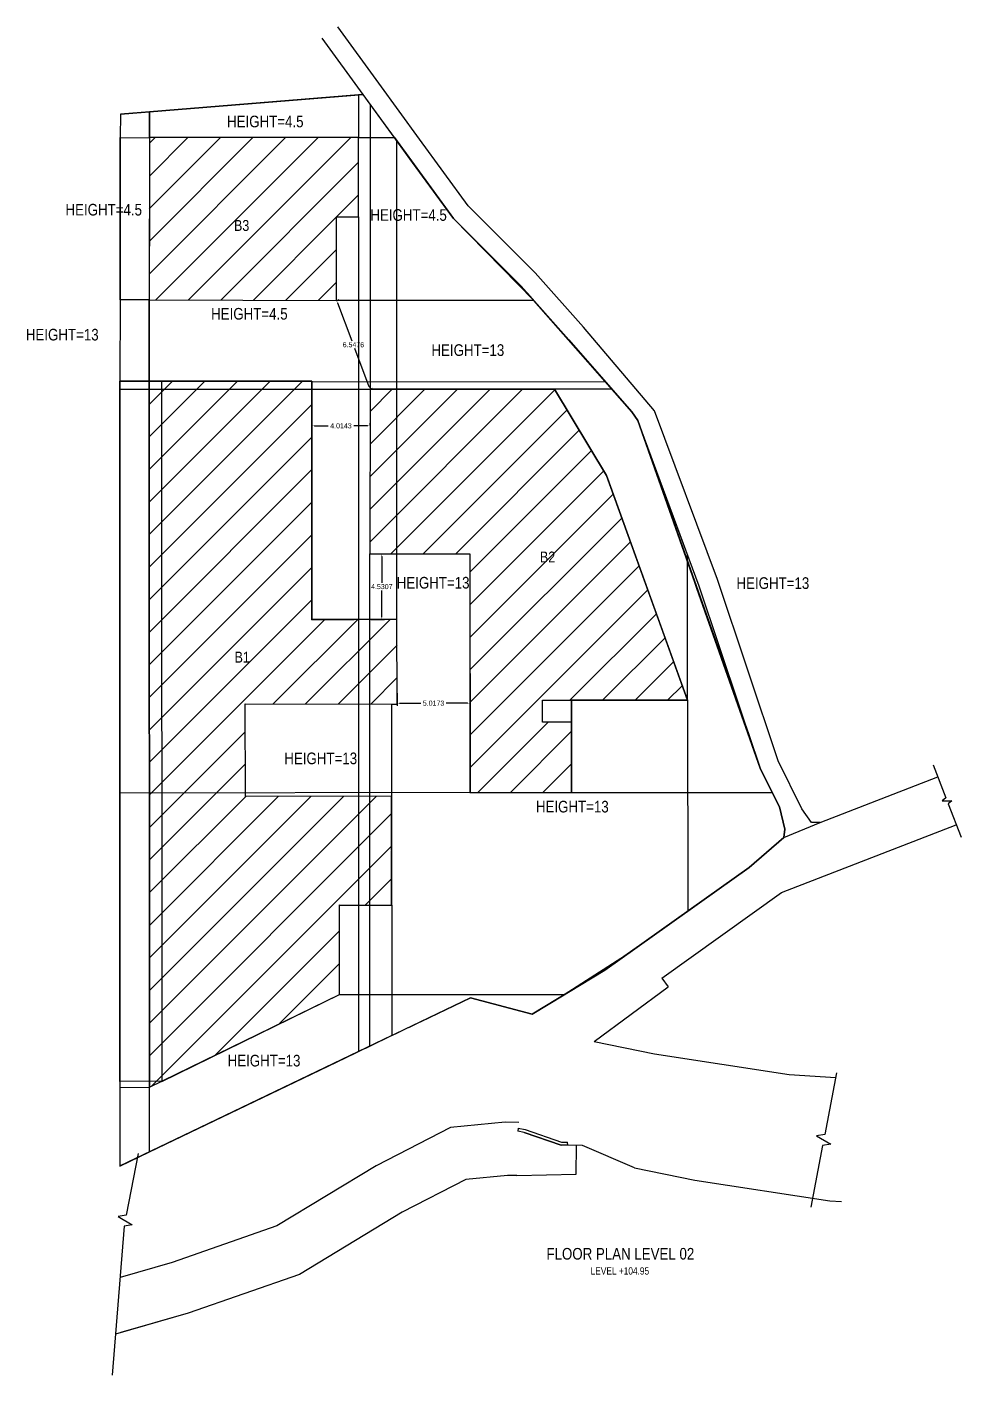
# Model space of a CAD drawing. Header units: metres. Extents: x -705149 to -704678, y -35173 to -35072.
# Drawn here: x -705022 to -704957.7, y -35172.8 to -35079.9 of the extents above; entities that cross this region are included whole.
import ezdxf

# ---------------------------------------------------------------- set-up
doc = ezdxf.new("R2010")
doc.units = ezdxf.units.M
doc.header["$LTSCALE"] = 1500
for name, color, linetype in [('BLK_1_LVL_0_BLDG_FOOT_PRINT', 7, 'Continuous'), ('BLK_1_LVL_0_FRONT_YARD', 8, 'Continuous'), ('BLK_1_LVL_0_REAR_YARD', 8, 'Continuous'), ('BLK_1_LVL_0_SIDE_YARD1', 8, 'Continuous'), ('BLK_1_LVL_0_SIDE_YARD2', 8, 'Continuous'), ('BLK_1_LVL_1_BLDG_FOOT_PRINT', 7, 'Continuous'), ('BLK_1_LVL_1_SIDE_YARD1', 8, 'Continuous'), ('BLK_2_LVL_0_BLDG_FOOT_PRINT', 7, 'Continuous'), ('BLK_2_LVL_0_FRONT_YARD', 8, 'Continuous'), ('BLK_2_LVL_0_REAR_YARD', 8, 'Continuous'), ('BLK_2_LVL_0_SIDE_YARD1', 8, 'Continuous'), ('BLK_2_LVL_0_SIDE_YARD2', 8, 'Continuous'), ('BLK_3_LVL_0_BLDG_FOOT_PRINT', 7, 'Continuous'), ('BLK_3_LVL_0_FRONT_YARD', 8, 'Continuous'), ('BLK_3_LVL_0_REAR_YARD', 8, 'Continuous'), ('BLK_3_LVL_0_SIDE_YARD1', 8, 'Continuous'), ('BLK_3_LVL_0_SIDE_YARD2', 8, 'Continuous'), ('DIST_BETWEEN_BLK_1_BLK_2', 50, 'Continuous'), ('DIST_BETWEEN_BLK_2_BLK_3', 114, 'Continuous'), ('Lines', 7, 'Continuous'), ('PLOT_BOUNDARY', 70, 'Continuous'), ('WALL', 7, 'Continuous'), ('walls', 50, 'Continuous')]:
    doc.layers.add(name, color=color, linetype=linetype)
doc.styles.add('style4', font='arial.ttf', dxfattribs={"height": 100})
doc.dimstyles.get("Standard").update_dxf_attribs({"dimtxt": 0.35, "dimasz": 0.18, "dimexe": 0.18, "dimexo": 0.0625, "dimgap": 0.09, "dimtad": 0, "dimtih": 1, "dimtoh": 1, "dimdec": 4, "dimzin": 0, "dimdsep": 46, "dimtxsty": 'Standard', "dimcen": 0.09, "dimadec": 0, "dimazin": 0, "dimtfac": 1, "dimtdec": 4, "dimtofl": 0, "dimtmove": 0, "dimatfit": 3, "dimfxl": 1, "dimtolj": 1, "dimtzin": 0, "dimarcsym": 0})

# ---------------------------------------------------------------- blocks, each defined once
blk = doc.blocks.new('*D43')
at = {"layer": 'Defpoints', "color": 0, "linetype": 'Continuous', "transparency": 16777216}
for p in [(-705002.416, -35107.413), (-704998.402, -35107.424, 0.108), (-704998.402, -35107.424)]:
    blk.add_point(p, dxfattribs=at)
at = {"layer": 'DIST_BETWEEN_BLK_1_BLK_2', "color": 0, "linetype": 'Continuous', "lineweight": -2, "transparency": 16777216}
for p, q in [((-705002.416, -35107.476), (-705002.416, -35107.604)), ((-705002.236, -35107.424), (-705001.286, -35107.424)), ((-704998.582, -35107.424), (-704999.531, -35107.424)), ((-704998.402, -35107.362), (-704998.402, -35107.244))]:
    blk.add_line(p, q, dxfattribs=at)
at = {"layer": 'DIST_BETWEEN_BLK_1_BLK_2', "color": 0, "linetype": 'Continuous', "transparency": 16777216}
for points in [[(-705002.236, -35107.394), (-705002.236, -35107.454), (-705002.416, -35107.424)], [(-704998.582, -35107.394), (-704998.582, -35107.454), (-704998.402, -35107.424)]]:
    blk.add_solid(points, dxfattribs=at)
at = {"layer": 'DIST_BETWEEN_BLK_1_BLK_2', "color": 0, "linetype": 'Continuous', "transparency": 16777216, "insert": (-705000.409, -35107.424), "char_height": 0.35, "attachment_point": 5}
blk.add_mtext('\\A1;4.0143', dxfattribs=at)
blk = doc.blocks.new('*D44')
at = {"layer": 'Defpoints', "color": 0, "linetype": 'Continuous', "transparency": 16777216}
for p in [(-705000.713, -35098.777, 0.108), (-704998.395, -35104.9, 0.108), (-704998.395, -35104.9)]:
    blk.add_point(p, dxfattribs=at)
at = {"layer": 'DIST_BETWEEN_BLK_2_BLK_3', "color": 0, "linetype": 'Continuous', "lineweight": -2, "transparency": 16777216}
for p, q in [((-705000.654, -35098.755), (-705000.544, -35098.713)), ((-705000.649, -35098.945), (-704999.654, -35101.574)), ((-704998.459, -35104.732), (-704999.454, -35102.104)), ((-704998.337, -35104.878), (-704998.227, -35104.837))]:
    blk.add_line(p, q, dxfattribs=at)
at = {"layer": 'DIST_BETWEEN_BLK_2_BLK_3', "color": 0, "linetype": 'Continuous', "transparency": 16777216}
for points in [[(-705000.621, -35098.934), (-705000.677, -35098.956), (-705000.713, -35098.777)], [(-704998.431, -35104.721), (-704998.487, -35104.743), (-704998.395, -35104.9)]]:
    blk.add_solid(points, dxfattribs=at)
at = {"layer": 'DIST_BETWEEN_BLK_2_BLK_3', "color": 0, "linetype": 'Continuous', "transparency": 16777216, "insert": (-704999.554, -35101.839), "char_height": 0.35, "attachment_point": 5}
blk.add_mtext('\\A1;6.5476', dxfattribs=at)
blk = doc.blocks.new('*D46')
at = {"layer": 'Defpoints', "color": 0, "linetype": 'Continuous', "transparency": 16777216}
for p in [(-704998.426, -35116.238, 0.108), (-704998.426, -35120.769), (-704997.595, -35120.769)]:
    blk.add_point(p, dxfattribs=at)
at = {"layer": 'DIST_BETWEEN_BLK_1_BLK_2', "color": 0, "linetype": 'Continuous', "lineweight": -2, "transparency": 16777216}
for p, q in [((-704998.363, -35116.238), (-704997.415, -35116.238)), ((-704997.595, -35116.418), (-704997.595, -35118.239)), ((-704997.595, -35120.589), (-704997.595, -35118.769)), ((-704998.363, -35120.769), (-704997.415, -35120.769))]:
    blk.add_line(p, q, dxfattribs=at)
at = {"layer": 'DIST_BETWEEN_BLK_1_BLK_2', "color": 0, "linetype": 'Continuous', "transparency": 16777216}
for points in [[(-704997.625, -35116.418), (-704997.565, -35116.418), (-704997.595, -35116.238)], [(-704997.625, -35120.589), (-704997.565, -35120.589), (-704997.595, -35120.769)]]:
    blk.add_solid(points, dxfattribs=at)
at = {"layer": 'DIST_BETWEEN_BLK_1_BLK_2', "color": 0, "linetype": 'Continuous', "transparency": 16777216, "insert": (-704997.595, -35118.504), "char_height": 0.35, "attachment_point": 5}
blk.add_mtext('\\A1;4.5307', dxfattribs=at)
blk = doc.blocks.new('*D47')
at = {"layer": 'Defpoints', "color": 0, "linetype": 'Continuous', "transparency": 16777216}
for p in [(-704996.537, -35125.785, 0.108), (-704991.52, -35125.785), (-704991.52, -35126.536)]:
    blk.add_point(p, dxfattribs=at)
at = {"layer": 'DIST_BETWEEN_BLK_1_BLK_2', "color": 0, "linetype": 'Continuous', "lineweight": -2, "transparency": 16777216}
for p, q in [((-704996.537, -35125.848), (-704996.537, -35126.716)), ((-704996.357, -35126.536), (-704994.906, -35126.536)), ((-704991.7, -35126.536), (-704993.151, -35126.536)), ((-704991.52, -35125.848), (-704991.52, -35126.716))]:
    blk.add_line(p, q, dxfattribs=at)
at = {"layer": 'DIST_BETWEEN_BLK_1_BLK_2', "color": 0, "linetype": 'Continuous', "transparency": 16777216}
for points in [[(-704996.357, -35126.506), (-704996.357, -35126.566), (-704996.537, -35126.536)], [(-704991.7, -35126.506), (-704991.7, -35126.566), (-704991.52, -35126.536)]]:
    blk.add_solid(points, dxfattribs=at)
at = {"layer": 'DIST_BETWEEN_BLK_1_BLK_2', "color": 0, "linetype": 'Continuous', "transparency": 16777216, "insert": (-704994.028, -35126.536), "char_height": 0.35, "attachment_point": 5}
blk.add_mtext('\\A1;5.0173', dxfattribs=at)

msp = doc.modelspace()

# ---------------------------------------------------------------- hatches: boundary and pattern name
at = {"linetype": 'Continuous'}
h = msp.add_hatch(dxfattribs=at)
h.set_pattern_fill('ANSI31', color=4, scale=0.5)
h.set_pattern_definition([(45, (-704311.2091, -35137.6589), (-1.122532, 1.122532), [])])
h.paths.add_polyline_path([(-705013.63226, -35104.3401), (-705013.61012, -35153.00607), (-705000.50819, -35146.61244), (-705000.51812, -35140.44141), (-704996.91412, -35140.44327), (-704996.92031, -35132.93727), (-705006.99772, -35132.95911), (-705007.00773, -35126.58382), (-704996.53144, -35126.59967), (-704996.54933, -35120.74003), (-705002.41028, -35120.77961), (-705002.41721, -35104.35134)])
h.paths.add_polyline_path([(-704998.39502, -35104.90042), (-704998.42779, -35116.23838), (-704996.54965, -35116.23851), (-704991.51918, -35116.23883), (-704991.52009, -35132.6865), (-704984.52009, -35132.6865), (-704984.52009, -35127.83854), (-704986.52006, -35127.83837), (-704986.51667, -35126.33819), (-704976.52778, -35126.3376), (-704978.323, -35121.35107), (-704982.10737, -35110.83934), (-704985.69809, -35104.90042)])
h.paths.add_polyline_path([(-705013.60284, -35087.56192), (-705013.63481, -35098.73973), (-705000.71265, -35098.77669), (-705000.71279, -35094.52391), (-705000.71248, -35093.0231), (-704999.19079, -35093.02305), (-704999.19097, -35087.56145)])

# ---------------------------------------------------------------- linework, layer by layer
at = {"layer": 'BLK_1_LVL_0_BLDG_FOOT_PRINT', "color": 1, "linetype": 'Continuous', "elevation": 101.39694}
msp.add_lwpolyline([(-705013.63226, -35104.3401), (-705013.61012, -35153.00607), (-705000.50819, -35146.61244), (-705000.51812, -35140.44141), (-704996.91412, -35140.44327), (-704996.92031, -35132.93727), (-705006.99772, -35132.95911), (-705007.00773, -35126.58382), (-704996.53144, -35126.59967), (-704996.54933, -35120.74003), (-705002.41028, -35120.77961), (-705002.41721, -35104.35134)], close=True, dxfattribs=at)
msp.add_lwpolyline([(-705013.63226, -35104.3401), (-705013.61012, -35153.00607), (-705000.50819, -35146.61244), (-705000.51812, -35140.44141), (-704996.91412, -35140.44327), (-704996.92031, -35132.93727), (-705006.99772, -35132.95911), (-705007.00773, -35126.58382), (-704996.53144, -35126.59967), (-704996.54933, -35120.74003), (-705002.41028, -35120.77961), (-705002.41721, -35104.35134)], close=True, dxfattribs=at)
at = {"layer": 'BLK_1_LVL_0_FRONT_YARD', "linetype": 'Continuous', "elevation": 101.10816}
msp.add_lwpolyline([(-705013.6081, -35157.44871), (-705013.61012, -35153.00607), (-705000.50824, -35146.61247), (-705000.505, -35140.45779), (-704996.91412, -35140.46323), (-704996.90579, -35149.43903)], close=True, dxfattribs=at)
at = {"layer": 'BLK_1_LVL_0_REAR_YARD', "linetype": 'Continuous', "elevation": 101.39694}
msp.add_lwpolyline([(-705013.59776, -35085.78647), (-705013.63225, -35104.35608), (-705002.41721, -35104.35134), (-705002.41027, -35120.79597), (-704996.54933, -35120.7564), (-704996.54933, -35087.79266), (-704998.88108, -35084.58624)], close=True, dxfattribs=at)
at = {"layer": 'BLK_1_LVL_0_SIDE_YARD1', "linetype": 'Continuous', "elevation": 101.10816}
msp.add_lwpolyline([(-705013.61012, -35153.00607), (-705013.63226, -35104.34466), (-705015.63707, -35104.35618), (-705015.65488, -35153.02669)], close=True, dxfattribs=at)
at = {"layer": 'BLK_1_LVL_0_SIDE_YARD2', "linetype": 'Continuous', "elevation": 101}
msp.add_lwpolyline([(-705000.50818, -35146.62881), (-705000.51811, -35140.45779), (-704996.92414, -35140.45964), (-704996.91412, -35132.98362), (-704996.91491, -35126.59892), (-704996.53143, -35126.61605), (-704996.54933, -35120.7564), (-705002.41124, -35120.79597), (-705002.41721, -35104.36771), (-704982.17285, -35104.38877), (-704980.35825, -35106.45425), (-704979.96104, -35107.06773), (-704972.2943, -35128.69232), (-704971.51619, -35131.01268), (-704970.20107, -35133.68249), (-704969.81645, -35135.20819), (-704969.89634, -35135.78178), (-704972.28721, -35137.84773), (-704979.36438, -35142.89711), (-704980.79225, -35143.91587), (-704985.03109, -35146.62881)], close=True, dxfattribs=at)
at = {"layer": 'BLK_1_LVL_1_BLDG_FOOT_PRINT', "color": 1, "linetype": 'Continuous', "elevation": 101.39694}
msp.add_lwpolyline([(-705012.7689, -35104.3397), (-705012.74694, -35152.60121), (-705000.50824, -35146.61247), (-705000.51814, -35140.44141), (-704996.91415, -35140.44327), (-704996.92034, -35132.93727), (-705006.99774, -35132.95911), (-705007.00775, -35126.58382), (-704996.53146, -35126.59967), (-704996.54936, -35120.74003), (-705002.4103, -35120.77961), (-705002.41724, -35104.35134)], close=True, dxfattribs=at)
at = {"layer": 'BLK_1_LVL_1_SIDE_YARD1', "linetype": 'Continuous', "elevation": 101.28879}
msp.add_lwpolyline([(-705015.63689, -35104.35618), (-705012.7689, -35104.3397), (-705012.74695, -35152.58485), (-705015.65472, -35152.60516)], close=True, dxfattribs=at)
at = {"layer": 'BLK_2_LVL_0_BLDG_FOOT_PRINT', "color": 1, "linetype": 'Continuous', "elevation": 101.10816}
msp.add_lwpolyline([(-704998.39502, -35104.90042), (-704998.42779, -35116.23838), (-704996.54965, -35116.23851), (-704991.51918, -35116.23883), (-704991.52009, -35132.6865), (-704984.52009, -35132.6865), (-704984.52009, -35127.83854), (-704986.52006, -35127.83837), (-704986.51667, -35126.33819), (-704976.52778, -35126.3376), (-704978.323, -35121.35107), (-704982.10737, -35110.83934), (-704985.69809, -35104.90042)], close=True, dxfattribs=at)
at = {"layer": 'BLK_2_LVL_0_FRONT_YARD', "linetype": 'Continuous', "elevation": 101}
msp.add_lwpolyline([(-704976.50863, -35140.85961), (-704982.22013, -35144.93462), (-704987.2433, -35147.96213), (-704991.48486, -35146.83387), (-704998.42779, -35150.17045), (-704998.42556, -35116.23838), (-704991.51918, -35116.23883), (-704991.52009, -35132.6865), (-704984.52009, -35132.68608), (-704984.52047, -35126.33807), (-704976.52778, -35126.3376)], close=True, dxfattribs=at)
at = {"layer": 'BLK_2_LVL_0_REAR_YARD', "linetype": 'Continuous', "elevation": 101.10816}
msp.add_lwpolyline([(-704998.39502, -35085.25621), (-704998.39502, -35104.90042), (-704985.69809, -35104.90042), (-704982.10737, -35110.83934), (-704976.52778, -35126.3376), (-704976.52778, -35116.75148), (-704979.96104, -35107.06773), (-704980.35825, -35106.45425), (-704987.55713, -35098.28732), (-704992.66453, -35093.13469)], close=True, dxfattribs=at)
at = {"layer": 'BLK_2_LVL_0_SIDE_YARD1', "linetype": 'Continuous', "elevation": 101.10816}
msp.add_lwpolyline([(-705015.63727, -35104.90039), (-704998.39502, -35104.90042), (-704998.42556, -35116.23838), (-704991.51918, -35116.23876), (-704991.51821, -35132.6865), (-705015.64745, -35132.72644)], close=True, dxfattribs=at)
at = {"layer": 'BLK_2_LVL_0_SIDE_YARD2', "linetype": 'Continuous', "elevation": 101.10816}
msp.add_lwpolyline([(-704981.72334, -35104.90042), (-704985.69809, -35104.90042), (-704982.10737, -35110.83934), (-704976.52778, -35126.3376), (-704984.52047, -35126.33807), (-704984.52009, -35132.6865), (-704970.69169, -35132.6865), (-704971.51619, -35131.01268), (-704979.96104, -35107.06773), (-704980.35825, -35106.45425)], close=True, dxfattribs=at)
at = {"layer": 'BLK_3_LVL_0_BLDG_FOOT_PRINT', "color": 1, "linetype": 'Continuous', "elevation": 101.39694}
msp.add_lwpolyline([(-705013.60284, -35087.56192), (-705013.63481, -35098.73973), (-705000.71265, -35098.77669), (-705000.71279, -35094.52391), (-705000.71248, -35093.0231), (-704999.19079, -35093.02305), (-704999.19097, -35087.56145)], close=True, dxfattribs=at)
at = {"layer": 'BLK_3_LVL_0_FRONT_YARD', "linetype": 'Continuous', "elevation": 101.10816}
msp.add_lwpolyline([(-705013.6081, -35157.44871), (-705013.63481, -35098.73973), (-705000.71265, -35098.77669), (-705000.71284, -35093.0231), (-704999.19079, -35093.02305), (-704999.19079, -35150.54203)], close=True, dxfattribs=at)
at = {"layer": 'BLK_3_LVL_0_REAR_YARD', "linetype": 'Continuous', "elevation": 101.39694}
msp.add_lwpolyline([(-705013.60285, -35087.5677), (-705013.59776, -35085.78647), (-704999.19107, -35084.61152), (-704999.19107, -35087.56145)], close=True, dxfattribs=at)
at = {"layer": 'BLK_3_LVL_0_SIDE_YARD1', "linetype": 'Continuous', "elevation": 101.39694}
msp.add_lwpolyline([(-705015.62372, -35087.56192), (-705013.60285, -35087.5677), (-705013.63481, -35098.73973), (-705015.62973, -35098.73985)], close=True, dxfattribs=at)
at = {"layer": 'BLK_3_LVL_0_SIDE_YARD2', "linetype": 'Continuous', "elevation": 101.39694}
msp.add_lwpolyline([(-704999.19097, -35087.56145), (-704996.71747, -35087.56145), (-704992.66453, -35093.13469), (-704987.9907, -35097.79794), (-704987.12355, -35098.77669), (-705000.71265, -35098.77669), (-705000.71282, -35093.0231), (-704999.19079, -35093.02305)], close=True, dxfattribs=at)
at = {"layer": 'Lines', "color": 1, "linetype": 'Continuous'}
for p, q in [((-704997.80887, -35083.80505, 101.10816), (-705000.62267, -35079.93847, 101.10816)), ((-704998.88249, -35084.58635, 101.10816), (-705001.6963, -35080.71977, 101.10816)), ((-705015.61301, -35085.95082, 101.10816), (-704998.88249, -35084.58635, 101.10816)), ((-704996.06869, -35088.45294, 101.10816), (-704998.88249, -35084.58635, 101.10816)), ((-704996.06869, -35088.45294, 101.10816), (-704998.88249, -35084.58635, 101.10816)), ((-704992.66453, -35093.13469, 101.10816), (-704996.06869, -35088.45294, 101.10816)), ((-704992.66453, -35093.13469, 101.10816), (-704996.06869, -35088.45294, 101.10816)), ((-704987.9907, -35097.79794, 101.10816), (-704992.66453, -35093.13469, 101.10816)), ((-704987.9907, -35097.79794, 101.10816), (-704992.66453, -35093.13469, 101.10816)), ((-704984.70632, -35101.50503, 101.10816), (-704987.9907, -35097.79794, 101.10816)), ((-704984.70632, -35101.50503, 101.10816), (-704987.9907, -35097.79794, 101.10816)), ((-704984.70632, -35101.50503, 101.10816), (-704980.35825, -35106.45425, 101.10816)), ((-704979.96104, -35107.06773, 101.10816), (-704980.35825, -35106.45425, 101.10816)), ((-704979.96104, -35107.06773, 101.10816), (-704980.35825, -35106.45425, 101.10816)), ((-704975.72363, -35118.46583, 101.10816), (-704979.96104, -35107.06773, 101.10816)), ((-704971.51619, -35131.01268, 101.10816), (-704975.72363, -35118.46583, 101.10816)), ((-704971.51619, -35131.01268, 101.10816), (-704970.20107, -35133.68249, 101.10816)), ((-704969.81645, -35135.20819, 101.10816), (-704970.20107, -35133.68249, 101.10816)), ((-704972.28721, -35137.84773, 101.10816), (-704969.89634, -35135.78178, 101.10816)), ((-704982.22013, -35144.93462, 101.10816), (-704972.28721, -35137.84773, 101.10816)), ((-704987.2433, -35147.96213, 101.10816), (-704982.22013, -35144.93462, 101.10816)), ((-704991.48486, -35146.83387, 101.10816), (-704987.2433, -35147.96213, 101.10816)), ((-705015.64361, -35158.42345, 101.10816), (-705000.3443, -35151.0971, 101.10816))]:
    msp.add_line(p, q, dxfattribs=at)
at = {"layer": 'Lines', "color": 140, "linetype": 'Continuous'}
for p, q in [((-704967.39538, -35134.75167, 101.10816), (-704959.28512, -35131.61286, 101.10816)), ((-704970.05837, -35139.58335, 101.10816), (-704958.00568, -35134.91875, 101.10816)), ((-704969.89634, -35135.78178, 101.10816), (-704967.39538, -35134.75167, 101.10816)), ((-704978.30494, -35145.48795, 101.10816), (-704970.05837, -35139.58335, 101.10816))]:
    msp.add_line(p, q, dxfattribs=at)
at = {"layer": 'Lines', "color": 10, "linetype": 'Continuous'}
for p, q in [((-704967.99427, -35134.75728, 101.10816), (-704968.66066, -35133.80477, 101.10816)), ((-704967.39538, -35134.75167, 101.10816), (-704967.99427, -35134.75728, 101.10816))]:
    msp.add_line(p, q, dxfattribs=at)
at = {"layer": 'Lines', "color": 240, "linetype": 'Continuous'}
for p, q in [((-704978.30494, -35145.48795, 101.10816), (-704977.86487, -35146.08479, 101.10816)), ((-704983.76697, -35157.02329, 101.10816), (-704984.78429, -35156.99395, 101.10816)), ((-704984.19198, -35158.98602, 101.10816), (-704984.18435, -35157.01125, 101.10816)), ((-704980.17237, -35158.5442, 101.10816), (-704983.76697, -35157.02329, 101.10816)), ((-704988.27976, -35159.08576, 101.10816), (-704984.19198, -35158.98602, 101.10816))]:
    msp.add_line(p, q, dxfattribs=at)
at = {"layer": 'Lines', "color": 40, "linetype": 'Continuous'}
for p, q in [((-704988.18768, -35155.81223, 101.10816), (-704988.22851, -35156.01913, 101.10816)), ((-704987.7763, -35156.10836, 101.10816), (-704988.22851, -35156.01913, 101.10816)), ((-704987.7763, -35156.10836, 101.10816), (-704985.24587, -35156.99302, 101.10816)), ((-704985.24587, -35156.99302, 101.10816), (-704987.7763, -35156.10836, 101.10816)), ((-704984.78429, -35156.99395, 101.10816), (-704985.24587, -35156.99302, 101.10816)), ((-704984.78429, -35156.99395, 101.10816), (-704984.79715, -35156.78304, 101.10816))]:
    msp.add_line(p, q, dxfattribs=at)
at = {"layer": 'Lines', "color": 10, "linetype": 'Continuous', "elevation": 101.10816}
for points in [[(-704968.66066, -35133.80477), (-704970.28563, -35130.50595), (-704974.47154, -35118.02328), (-704978.79833, -35106.38476), (-704983.7042, -35100.63381), (-704987.02393, -35096.88682), (-704991.65234, -35092.26889), (-704994.99475, -35087.67206), (-704997.80887, -35083.80505)], [(-704982.96456, -35149.84496), (-704978.80639, -35150.69984), (-704969.51336, -35152.12627), (-704966.31968, -35152.32843)], [(-704980.17237, -35158.5442), (-704976.01421, -35159.39909), (-704966.72118, -35160.82551), (-704965.92397, -35160.87598)]]:
    msp.add_lwpolyline(points, dxfattribs=at)
at = {"layer": 'Lines', "color": 140, "linetype": 'Continuous'}
for points, elevation in [([(-704959.60995, -35130.77352), (-704958.72661, -35133.05597), (-704958.97426, -35133.27244), (-704958.31654, -35133.25916), (-704958.56419, -35133.47563), (-704957.68084, -35135.75808)], 101.10816), ([(-704966.25802, -35152.00814), (-704967.07608, -35156.25732), (-704967.63634, -35156.34709), (-704966.66258, -35156.92981), (-704967.22284, -35157.01958), (-704968.0409, -35161.26875)], 101.05343), ([(-705014.38766, -35157.56849), (-705015.20573, -35161.81767), (-705015.76599, -35161.90744), (-705014.79223, -35162.49016), (-705015.35248, -35162.57993), (-705016.17055, -35172.83168)], 101.09619)]:
    msp.add_lwpolyline(points, dxfattribs=dict(at, elevation=elevation))
at = {"layer": 'Lines', "color": 240, "linetype": 'Continuous'}
for points, elevation in [([(-704982.96456, -35149.84496), (-704982.96456, -35149.84496), (-704977.86487, -35146.08479)], 101.10816), ([(-704988.14809, -35155.42039), (-704989.08527, -35155.40473), (-704992.86398, -35155.76465), (-704997.97871, -35158.41406), (-705004.83222, -35162.56155), (-705012.05268, -35165.07766), (-705015.63398, -35166.10752)], 201.15064), ([(-704988.27976, -35159.08576), (-704988.94161, -35159.0747), (-704991.80855, -35159.34777), (-704996.18411, -35161.6143), (-705003.26252, -35165.89788), (-705010.94176, -35168.57387), (-705015.94561, -35170.0128)], 201.15064), ([(-704988.27976, -35159.08576), (-704988.94161, -35159.0747), (-704991.80855, -35159.34777), (-704996.18411, -35161.6143), (-705003.26252, -35165.89788), (-705010.94176, -35168.57387), (-705015.57696, -35169.90679)], 201.15064)]:
    msp.add_lwpolyline(points, dxfattribs=dict(at, elevation=elevation))
at = {"layer": 'Lines', "color": 40, "linetype": 'Continuous', "elevation": 201.15064}
msp.add_lwpolyline([(-704988.18768, -35155.81223), (-704987.72081, -35155.90435), (-704985.20986, -35156.7822), (-704984.79715, -35156.78304)], dxfattribs=at)
at = {"layer": 'PLOT_BOUNDARY', "linetype": 'Continuous', "elevation": 101.10816}
msp.add_lwpolyline([(-705015.61301, -35085.95082), (-705015.62372, -35087.56192), (-705015.62911, -35097.58686), (-705015.62973, -35098.73985), (-705015.63707, -35104.35618), (-705015.63727, -35104.90039), (-705015.64745, -35132.72644), (-705015.64745, -35132.72644), (-705015.65488, -35153.02669), (-705015.65685, -35158.42979), (-705013.6081, -35157.44871), (-705002.43487, -35152.09053), (-705000.68315, -35151.25048), (-704999.37533, -35150.63043), (-704999.19079, -35150.54203), (-704999.19079, -35150.53481), (-704998.8266, -35150.36016), (-704998.70661, -35150.30262), (-704998.42779, -35150.16891), (-704998.42779, -35150.17045), (-704996.91997, -35149.44584), (-704996.91361, -35149.44278), (-704996.90579, -35149.43903), (-704996.9021, -35149.43725), (-704996.50363, -35149.24576), (-704995.77256, -35148.89442), (-704995.68408, -35148.8519), (-704995.36463, -35148.69838), (-704995.22246, -35148.63006), (-704995.09993, -35148.57118), (-704994.83742, -35148.44502), (-704992.05708, -35147.10887), (-704991.48486, -35146.83387), (-704987.2433, -35147.96213), (-704985.03109, -35146.62881), (-704982.17404, -35144.80024), (-704981.5424, -35144.39598), (-704976.50863, -35140.85961), (-704973.30395, -35138.57315), (-704972.5916, -35138.06491), (-704972.28721, -35137.84773), (-704970.95101, -35136.69312), (-704970.74571, -35136.51572), (-704970.44033, -35136.25185), (-704970.21529, -35136.05739), (-704969.89634, -35135.78178), (-704969.81645, -35135.20819), (-704970.20107, -35133.68249), (-704970.69169, -35132.6865), (-704971.06273, -35131.93326), (-704971.51619, -35131.01268), (-704975.88295, -35118.63095), (-704976.35744, -35117.28556), (-704976.52778, -35116.75148), (-704976.52778, -35116.30275), (-704979.96104, -35107.06773), (-704980.35825, -35106.45425), (-704981.72334, -35104.90042), (-704982.17891, -35104.38876), (-704987.12576, -35098.77669), (-704992.66453, -35093.13469), (-704995.47476, -35089.27109), (-704996.54933, -35087.79374), (-704996.71828, -35087.56145), (-704998.20593, -35085.51619), (-704998.37664, -35085.28147), (-704998.39502, -35085.25621), (-704998.88108, -35084.58624), (-704999.19107, -35084.61152), (-705013.59776, -35085.78647)], close=True, dxfattribs=at)
at = {"layer": 'walls', "color": 3, "linetype": 'Continuous'}
for p, q in [((-704982.03537, -35111.03934, 101.10816), (-704976.52778, -35126.3376, 101.10816)), ((-705013.61012, -35153.00607, 101.10816), (-705000.50824, -35146.61247, 101.39694))]:
    msp.add_line(p, q, dxfattribs=at)

# ---------------------------------------------------------------- texts
at = {"layer": 'BLK_1_LVL_0_FRONT_YARD', "linetype": 'Continuous', "insert": (-705013.2366, -35150.76621, 4.90614), "char_height": 0.8, "width": 14.9361857, "attachment_point": 1, "style": 'style4'}
msp.add_mtext('\\pi5.0168;{\\fArial Narrow|b0|i0|c0|p34;HEIGHT=13}', dxfattribs=at)
at = {"layer": 'BLK_1_LVL_0_REAR_YARD', "linetype": 'Continuous', "insert": (-705027.14023, -35100.74025, 4.90614), "char_height": 0.8, "width": 14.9361857, "attachment_point": 1, "style": 'style4'}
msp.add_mtext('\\pi5.0168;{\\fArial Narrow|b0|i0|c0|p34;HEIGHT=13}', dxfattribs=at)
at = {"layer": 'BLK_1_LVL_0_SIDE_YARD2', "linetype": 'Continuous', "insert": (-705009.33106, -35129.93896, 4.90614), "char_height": 0.8, "width": 14.9361857, "attachment_point": 1, "style": 'style4'}
msp.add_mtext('\\pi5.0168;{\\fArial Narrow|b0|i0|c0|p34;HEIGHT=13}', dxfattribs=at)
at = {"layer": 'BLK_2_LVL_0_FRONT_YARD', "linetype": 'Continuous', "insert": (-704991.99242, -35133.2643, 4.90614), "char_height": 0.8, "width": 14.9361857, "attachment_point": 1, "style": 'style4'}
msp.add_mtext('\\pi5.0168;{\\fArial Narrow|b0|i0|c0|p34;HEIGHT=13}', dxfattribs=at)
at = {"layer": 'BLK_2_LVL_0_REAR_YARD', "linetype": 'Continuous', "insert": (-704999.19079, -35101.80522, 101.10816), "char_height": 0.8, "width": 14.9361857, "attachment_point": 1, "style": 'style4'}
msp.add_mtext('\\pi5.0168;{\\fArial Narrow|b0|i0|c0|p34;HEIGHT=13}', dxfattribs=at)
at = {"layer": 'BLK_2_LVL_0_SIDE_YARD1', "linetype": 'Continuous', "insert": (-705001.58557, -35117.83588, 4.90614), "char_height": 0.8, "width": 14.9361857, "attachment_point": 1, "style": 'style4'}
msp.add_mtext('\\pi5.0168;{\\fArial Narrow|b0|i0|c0|p34;HEIGHT=13}', dxfattribs=at)
at = {"layer": 'BLK_2_LVL_0_SIDE_YARD2', "linetype": 'Continuous', "insert": (-704978.1713, -35117.86064, 101.10816), "char_height": 0.8, "width": 14.9361857, "attachment_point": 1, "style": 'style4'}
msp.add_mtext('\\pi5.0168;{\\fArial Narrow|b0|i0|c0|p34;HEIGHT=13}', dxfattribs=at)
at = {"layer": 'BLK_3_LVL_0_FRONT_YARD', "linetype": 'Continuous', "insert": (-705014.24287, -35099.30302, 101.10816), "char_height": 0.8, "width": 14.9361857, "attachment_point": 1, "style": 'style4'}
msp.add_mtext('\\pi4.88665;{\\fArial Narrow|b0|i0|c0|p34;HEIGHT=4.5}', dxfattribs=at)
at = {"layer": 'BLK_3_LVL_0_REAR_YARD', "linetype": 'Continuous', "insert": (-705013.14629, -35086.05275, 101.10816), "char_height": 0.8, "width": 14.9361857, "attachment_point": 1, "style": 'style4'}
msp.add_mtext('\\pi4.88665;{\\fArial Narrow|b0|i0|c0|p34;HEIGHT=4.5}', dxfattribs=at)
at = {"layer": 'BLK_3_LVL_0_SIDE_YARD1', "linetype": 'Continuous', "insert": (-705024.27921, -35092.12997, 101.10816), "char_height": 0.8, "width": 14.9361857, "attachment_point": 1, "style": 'style4'}
msp.add_mtext('\\pi4.88665;{\\fArial Narrow|b0|i0|c0|p34;HEIGHT=4.5}', dxfattribs=at)
at = {"layer": 'BLK_3_LVL_0_SIDE_YARD2', "linetype": 'Continuous', "insert": (-705003.27358, -35092.4952, 197.59896), "char_height": 0.8, "width": 14.9361857, "attachment_point": 1, "style": 'style4'}
msp.add_mtext('\\pi4.88665;{\\fArial Narrow|b0|i0|c0|p34;HEIGHT=4.5}', dxfattribs=at)
at = {"layer": 'WALL', "color": 2, "attachment_point": 1, "style": 'style4'}
for s, insert, char_height, width in [('\\pi1.53057;{\\fArial Narrow|b0|i0|c0|p34;\\H0.625x;B3}', (-705009.31022, -35093.24295, 101.10816), 1.2, 4.0076022), ('\\pi1.53288;{\\fArial Narrow|b0|i0|c0|p34;\\H0.625x;B2}', (-704988.2333, -35116.09013, 101.10816), 1.2, 4.0076022), ('\\pi1.58966;{\\fArial Narrow|b0|i0|c0|p34;\\H0.625x;B1}', (-705009.33167, -35122.98857, 101.10816), 1.2, 4.0076022), ('\\pi2.43699;{\\fArial Narrow|b0|i0|c0|p34;FLOOR PLAN LEVEL 02\\P\\pi5.486;\\H0.625x;LEVEL +104.95}', (-704988.68829, -35164.07601, 101.10816), 0.8, 14.9361857)]:
    msp.add_mtext(s, dxfattribs=dict(at, insert=insert, char_height=char_height, width=width))

# ---------------------------------------------------------------- dimensions: what is measured, and where the dimension line sits
at = {"layer": 'DIST_BETWEEN_BLK_1_BLK_2', "linetype": 'Continuous'}
for base, p1, p2, picture, middle in [((-704998.40182, -35107.42424, 101), (-705002.4161, -35107.41344, 101), (-704998.40182, -35107.42425, 101.10816), '*D43', (-705000.40896, -35107.42424, 101)), ((-704991.51971, -35126.53606, 101), (-704996.53698, -35125.78515, 101.10816), (-704991.51971, -35125.78543, 101), '*D47', (-704994.02835, -35126.53606, 101))]:
    dim = msp.add_linear_dim(base=base, p1=p1, p2=p2, dimstyle='Standard', dxfattribs=at)
    dim.commit()
    dim.dimension.update_dxf_attribs({"geometry": picture, "text_midpoint": middle})
dim = msp.add_linear_dim(base=(-704997.59486, -35120.76907, 101), p1=(-704998.42556, -35116.23838, 101.10816), p2=(-704998.42585, -35120.76907, 101), angle=90, dimstyle='Standard', dxfattribs=at)
dim.commit()
dim.dimension.update_dxf_attribs({"geometry": '*D46', "text_midpoint": (-704997.59486, -35118.50373, 101)})
at = {"layer": 'DIST_BETWEEN_BLK_2_BLK_3', "linetype": 'Continuous'}
dim = msp.add_aligned_dim(p1=(-705000.71265, -35098.77669, 101.10816), p2=(-704998.39502, -35104.90042, 101.10816), distance=0, dimstyle='Standard', dxfattribs=at)
dim.commit()
dim.dimension.update_dxf_attribs({"geometry": '*D44', "text_midpoint": (-704999.55384, -35101.83856, 101)})

doc.saveas('drawing.dxf')
